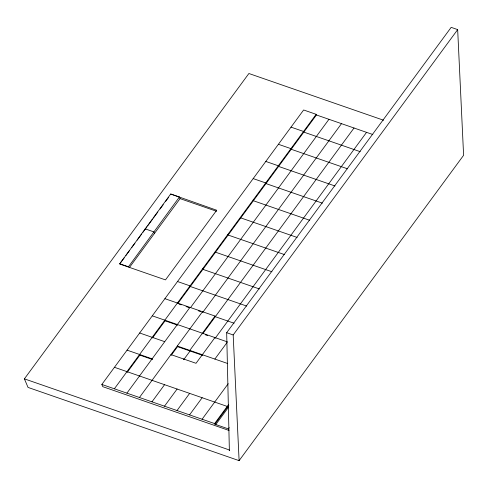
<?xml version="1.0" encoding="UTF-8"?>
<svg xmlns="http://www.w3.org/2000/svg" width="488" height="488" viewBox="0 0 488 488"><rect width="100%" height="100%" fill="white"/><g stroke="black" fill="none" stroke-linecap="round" stroke-linejoin="round"><path stroke-width="0.73" d="M24.4 378.853L228.97 449.826L229.378 450.778L226.676 332.7L451.168 27.352L457.671 29.609L463.6 155.3L239.108 460.648L28.036 387.417L24.4 378.853L248.892 73.505L383.592 120.237M170.696 194.011L216.696 210.243L165.487 279.899L119.621 263.984L170.696 194.011L179.389 197.03L180.06 198.616L216.526 211.261M120.518 262.764L124.117 257.871M125.91 255.431L129.503 250.539M131.748 247.489L134.895 243.207M137.14 240.157L141.636 234.045M142.978 232.209L147.022 226.713M147.925 225.493L152.415 219.38M153.311 218.16L157.807 212.048M160.052 208.992L163.193 204.716M165.438 201.66L168.586 197.384M128.314 266.997L179.389 197.03M129.302 267.656L180.06 198.616M101.839 384.452L214.616 423.578L214.885 424.212L228.329 428.873L229.006 430.459L102.779 386.673L101.839 384.452L303.634 109.977L316.163 114.326L316.431 114.961L372.82 134.523M114.369 388.796L316.163 114.326M139.592 354.489L139.861 355.124L127.252 372.277L126.984 371.642M152.476 337.97L165.084 320.811L164.816 320.177M177.699 303.658L316.431 114.961M126.898 393.145L189.96 307.373M190.68 307.391L328.961 119.304M139.434 397.494L202.489 311.722L202.758 312.357L341.496 123.653M227.39 363.42L177.266 346.029L177.534 346.663L171.233 355.24L170.959 354.605L196.024 363.298L214.94 337.568L215.208 338.202L366.555 132.346M151.963 401.837L164.572 384.684M164.901 298.68L215.025 316.065L189.795 350.378L190.07 351.012L183.762 359.589L183.494 358.954M203.13 333.243L354.026 128.002M164.493 406.187L177.107 389.034M177.022 410.536L189.637 393.383M214.86 359.07L227.024 342.527M239.108 460.648L233.179 334.957L457.671 29.609M189.558 414.879L202.166 397.726M202.087 419.229L228.213 383.696M214.616 423.578L228.579 404.582M214.885 424.212L228.848 405.217M215.8 424.53L228.408 407.37M228.329 428.873L229.232 427.647M291.019 127.13L303.548 131.479L303.823 132.114L360.211 151.677M278.41 144.289L290.94 148.633L291.208 149.267L347.596 168.83M265.795 161.443L278.325 165.786L278.593 166.42L334.988 185.983M253.18 178.596L265.716 182.945L265.984 183.579L322.373 203.142M309.764 220.295L253.37 200.733L253.101 200.098M297.149 237.449L240.761 217.886L240.493 217.251M284.534 254.602L228.146 235.039L227.878 234.405M271.926 271.761L215.537 252.198L215.263 251.564M259.311 288.914L202.923 269.352L202.654 268.717M177.51 281.521L190.039 285.87L190.314 286.505L246.702 306.067M119.487 263.666L128.179 266.68M179.09 304.14L181.182 304.866M186.05 306.555L189.533 307.763M198.585 310.905L200.672 311.631M234.088 323.221L215.293 316.7L215.025 316.065M226.676 332.7L233.179 334.957M152.286 315.834L227.475 341.917M165.084 320.811L177.62 325.16M205.466 334.823L207.553 335.549M139.672 332.987L164.737 341.679M177.534 346.663L202.599 355.355M127.063 350.14L152.122 358.839L152.396 359.473L139.861 355.124M114.448 367.293L227.231 406.425L227.499 407.059M202.41 333.219L202.679 333.853M154.458 233.441L153.781 231.855L145.095 228.841L145.229 229.159"/></g></svg>
